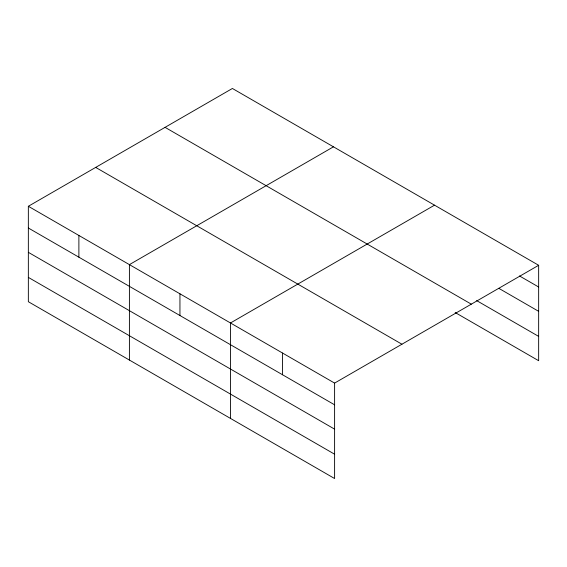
<?xml version="1.0" encoding="UTF-8"?>
<svg xmlns="http://www.w3.org/2000/svg" width="567" height="567" viewBox="0 0 567 567"><rect width="100%" height="100%" fill="white"/><g stroke="black" fill="none" stroke-linecap="round" stroke-linejoin="round"><path stroke-width="0.85" d="M334.601 429.141L334.601 383.094L28.35 206.282L28.35 301.715L334.601 478.527L334.601 429.141L28.35 252.329M28.35 206.282L232.399 88.473L538.65 265.285L538.65 360.718L455.195 312.537M333.46 146.825L129.411 264.626L129.411 360.059M434.528 205.169L230.478 322.977L230.478 418.411M334.601 383.094L538.65 265.285M519.507 275.959L538.65 287.008M498.84 288.348L538.65 311.333M476.634 300.588L538.65 336.394M165.061 127.348L471.312 304.16M95.688 167.407L401.939 344.219M28.35 228.005L334.601 404.817M28.35 277.391L334.601 454.202M282.536 353.035L282.536 374.759M179.945 293.805L179.945 315.528M78.884 235.454L78.884 257.177"/></g></svg>
